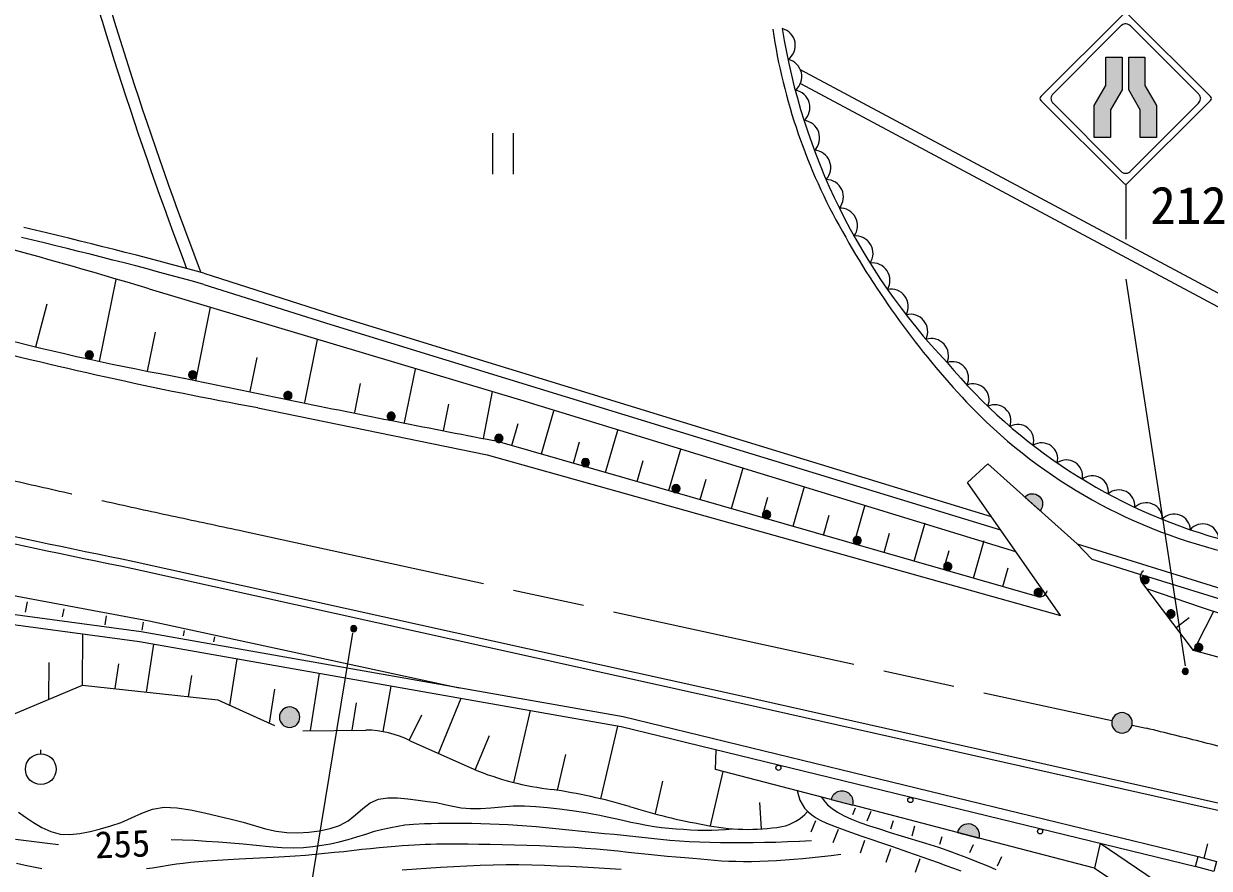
# Model space of a CAD drawing. Units: millimetres, scale not verified. Extents: x 40000 to 680000, y 20000 to 380000.
# Drawn here: x 416802 to 474684, y 276540 to 317804 of the extents above; entities that cross this region are included whole.
import ezdxf
from ezdxf.enums import TextEntityAlignment as Align

# ---------------------------------------------------------------- set-up
doc = ezdxf.new("R2010")
doc.units = ezdxf.units.MM
doc.header["$LTSCALE"] = 1000
doc.linetypes.add('CHAIN', pattern=[18.5, 12, -1.5, 3.5, -1.5])
for name, color, linetype, lineweight in [('M-BGD', 7, 'Continuous', 25), ('M-BMK', 2, 'CHAIN', 13), ('M-BMK-SRVR', 3, 'Continuous', 25), ('M-STR-STRC', 7, 'Continuous', 25)]:
    doc.layers.add(name, color=color, linetype=linetype, lineweight=lineweight)
doc.styles.add('ＭＳ ゴシック', font='')
doc.styles.get('ＭＳ ゴシック').set_extended_font_data('MS Gothic')

msp = doc.modelspace()

# ---------------------------------------------------------------- hatches: boundary and pattern name
at = {"layer": 'M-BGD'}
for points in [[(420201, 301618, 0.99999), (419801, 301618, 0.99999)], [(425247, 300650, 0.99999), (424847, 300650, 0.99999)], [(429903, 299640, 0.41422), (429703, 299840, 0.41422), (429503, 299640, 0.41422), (429703, 299440, 0.41422)], [(434944, 298622, 0.41422), (434744, 298822, 0.41422), (434544, 298622, 0.41422), (434744, 298422, 0.41422)], [(440202, 297545, 0.41422), (440002, 297745, 0.41422), (439802, 297545, 0.41422), (440002, 297345, 0.41422)], [(444429, 296360, 0.99999), (444029, 296360, 0.99999)], [(448850, 295091, 0.99999), (448450, 295091, 0.41421), (448650, 294891, 0.41421)], [(465676, 294677, -0.41421), (466382, 294715, -0.41421), (466420, 294009)], [(453271, 293822, 0.41422), (453071, 294022, 0.41422), (452871, 293822, 0.41422), (453071, 293622, 0.41422)], [(457693, 292553, 0.41422), (457493, 292753, 0.41422), (457293, 292553, 0.41422), (457493, 292353, 0.41422)], [(462114, 291284, 0.41422), (461914, 291484, 0.41422), (461714, 291284, 0.41422), (461914, 291084, 0.41422)], [(471748, 290636, 0.99999), (471348, 290636, 0.99999)], [(466536, 290015, 0.41422), (466336, 290215, 0.41422), (466136, 290015, 0.41422), (466336, 289815, 0.41422)], [(473011, 288968, 0.41422), (472811, 289168, 0.41422), (472611, 288968, 0.41422), (472811, 288768, 0.41422)], [(433066, 288248, 0.41421), (432916, 288398, 0.41421), (432766, 288248, 1)], [(474368, 287329, 0.41422), (474168, 287529, 0.41422), (473968, 287329, 0.41422), (474168, 287129, 0.41422)], [(473657, 286157, 0.41421), (473507, 286307, 0.41421), (473357, 286157, 1)], [(430284, 283922, 1), (429284, 283922, 0.41421), (429784, 283422, 0.41421)], [(457283, 279626, 1), (456218, 279903)], [(463451, 278020, 1), (462387, 278297)]]:
    msp.add_hatch(color=256, dxfattribs=at).paths.add_polyline_path(points)
at = {"layer": 'M-BMK-SRVR'}
msp.add_hatch(color=256, dxfattribs=at).paths.add_polyline_path([(470923, 283646, 1), (469923, 283646, 0.41421), (470423, 283146, 0.41421)])
at = {"layer": 'M-STR-STRC'}
for points in [[(469628, 316168), (470425, 316168), (470425, 314578), (469855, 313591), (469855, 312236), (469058, 312236), (469058, 313804), (469628, 314791)], [(470748, 316168), (471544, 316168), (471544, 314791), (472114, 313804), (472114, 312236), (471317, 312236), (471317, 313591), (470748, 314578)]]:
    msp.add_hatch(color=256, dxfattribs=at).paths.add_polyline_path(points)

# ---------------------------------------------------------------- linework, layer by layer
at = {"layer": 'M-BGD'}
for p, q in [((439692, 312457), (439692, 310457)), ((440692, 312457), (440692, 310457)), ((420504, 301305), (421309, 305313)), ((425601, 305610), (431939, 303579)), ((425601, 305064), (431789, 303102)), ((422929, 304851), (441059, 299424)), ((417398, 302012), (417955, 304117)), ((425200, 300361), (425921, 303948)), ((431939, 303579), (451914, 297439)), ((422852, 300833), (423234, 302732)), ((431789, 303102), (451768, 296961)), ((430521, 299293), (431139, 302373)), ((427860, 299827), (428195, 301494)), ((435400, 298312), (435926, 300929)), ((432960, 298803), (433247, 300227)), ((439675, 299838), (439230, 297538)), ((441059, 299424), (465230, 292022)), ((428228, 299044), (439422, 296746)), ((437537, 299223), (437281, 297918)), ((442079, 296781), (442685, 298890)), ((440928, 298253), (440622, 297187)), ((445210, 295880), (445804, 297949)), ((439856, 297407), (439752, 297437)), ((466281, 289823), (440052, 297351)), ((443644, 296330), (443944, 297375)), ((448300, 294992), (448883, 297020)), ((451768, 296961), (464498, 293069)), ((451914, 297439), (464033, 293734)), ((439422, 296746), (467425, 288885)), ((446755, 295436), (447049, 296460)), ((451351, 294115), (451922, 296103)), ((462875, 295389), (463870, 296300)), ((468226, 292386), (463870, 296300)), ((449825, 294553), (450114, 295557)), ((467425, 288885), (462875, 295389)), ((452940, 293973), (453139, 294666)), ((454362, 293249), (454923, 295197)), ((457436, 292745), (457884, 294304)), ((452857, 293682), (452880, 293764)), ((455849, 292822), (456126, 293786)), ((458803, 291972), (459074, 292917)), ((460270, 291550), (460808, 293421)), ((457335, 292394), (457343, 292421)), ((463167, 290718), (463694, 292551)), ((468226, 292386), (468951, 291639)), ((468226, 292386), (488686, 286055)), ((406087, 291784), (422931, 288626)), ((461811, 291455), (461985, 292060)), ((422123, 291190), (451764, 284628)), ((422196, 291532), (451840, 284969)), ((461719, 291134), (461736, 291194)), ((464597, 290306), (464858, 291214)), ((468951, 291639), (471544, 290836)), ((471665, 290799), (477551, 288978)), ((416971, 289551), (416880, 289059)), ((418698, 288827), (418771, 289218)), ((420831, 288869), (420759, 288438)), ((474087, 287512), (474899, 289097)), ((422590, 288175), (422655, 288563)), ((422931, 288626), (438069, 285363)), ((473694, 288770), (473068, 288296)), ((419674, 285492), (419685, 287987)), ((424633, 288156), (424579, 287896)), ((426086, 287601), (426136, 287844)), ((422793, 285150), (423160, 287489)), ((473915, 287178), (473972, 287289)), ((418030, 284803), (418039, 286596)), ((421260, 285318), (421451, 286530)), ((426870, 284498), (427227, 286776)), ((424847, 284924), (425010, 285964)), ((430798, 283266), (431238, 286073)), ((434731, 285445), (434331, 283216)), ((428794, 283624), (429055, 285292)), ((437051, 282153), (438162, 284859)), ((451840, 284969), (479001, 278863)), ((432831, 283286), (433042, 284630)), ((440730, 280731), (441541, 284242)), ((451764, 284628), (478924, 278522)), ((429784, 283922), (429785, 283923)), ((436219, 284020), (435623, 282794)), ((430424, 283262), (433512, 283293)), ((444981, 279932), (445802, 283489)), ((435663, 282774), (438779, 281379)), ((438847, 281351), (439537, 283030)), ((417637, 282134), (417637, 282334)), ((442860, 280351), (443264, 282099)), ((450582, 281371), (450602, 282332)), ((456209, 279906), (450582, 281371)), ((447642, 279210), (448009, 280799)), ((450331, 278610), (450946, 281276)), ((452730, 279752), (452811, 278463)), ((462387, 278297), (457292, 279624)), ((457388, 279474), (457261, 279156)), ((457988, 278865), (458174, 279330)), ((455255, 278316), (455474, 278868)), ((456562, 278435), (456303, 277784)), ((459244, 278865), (459119, 278445)), ((460172, 278132), (460314, 278612)), ((457656, 277297), (457873, 277922)), ((461536, 277727), (461647, 278100)), ((463451, 278020), (462387, 278297)), ((469087, 276552), (463451, 278020)), ((459128, 277487), (458899, 276826)), ((463155, 277685), (462975, 277288)), ((469362, 277765), (469087, 276552)), ((474595, 277739), (474411, 277042)), ((460547, 276996), (460318, 276334)), ((464344, 276666), (464551, 277122)), ((469087, 276552), (470193, 275808))]:
    msp.add_line(p, q, dxfattribs=at)
for points in [[(454715, 315572), (505782, 288235), (519182, 282214)], [(454725, 314886), (505518, 287696), (518826, 281716)], [(386361, 294335), (401046, 291006), (422533, 288107), (446070, 283950), (474143, 277115)], [(389002, 291710), (411812, 287101), (412443, 286712), (412249, 285042), (414550, 283344), (419674, 285492), (426281, 284766), (429041, 283512)], [(530034, 268671), (500452, 280585), (487784, 283427), (473915, 287178), (471389, 290516)], [(471621, 290209), (474339, 289282), (477368, 288283)], [(414217, 288724), (422456, 287613), (445967, 283460), (474021, 276631)], [(454565, 280334), (454625, 280093), (454701, 279873), (454800, 279671), (454929, 279482), (455094, 279303), (455274, 279147), (455462, 279016), (455694, 278891), (456003, 278752), (456423, 278580), (456988, 278367), (457676, 278127), (459213, 277607), (459958, 277346), (460320, 277217), (461447, 276817), (461824, 276682), (462194, 276548), (462555, 276414)], [(416547, 279289), (416887, 279040), (417273, 278776), (417692, 278529), (418132, 278331), (418582, 278212), (419048, 278189), (419537, 278241), (420041, 278343), (420552, 278474), (421062, 278610), (421563, 278784), (422566, 279241), (423094, 279428), (423659, 279522), (424280, 279502), (424947, 279400), (425632, 279248), (426304, 279083), (426934, 278938), (427515, 278795), (428599, 278476), (429123, 278350), (429648, 278283), (430183, 278274), (430721, 278306), (431250, 278378), (431756, 278488), (432225, 278634), (432640, 278853), (433008, 279146), (433359, 279458), (433720, 279733), (434120, 279915), (434573, 279987), (435059, 279985), (435559, 279937), (436053, 279870), (436522, 279811), (436951, 279749), (437354, 279664), (437751, 279576), (438164, 279501), (438612, 279458), (439099, 279461), (439612, 279499), (440145, 279549), (440693, 279587), (441251, 279593), (441812, 279563), (442380, 279514), (442964, 279447), (443575, 279363), (444222, 279265), (444565, 279206), (444923, 279135), (445292, 279056), (445670, 278972), (446053, 278886), (446438, 278802), (446823, 278722), (447204, 278649), (447578, 278588), (447942, 278540), (448300, 278503), (448656, 278471), (449010, 278444), (449362, 278424), (449710, 278411), (450055, 278406), (450395, 278409), (450730, 278421), (451060, 278442), (451383, 278473)], [(455758, 280023), (455880, 279829), (456052, 279641), (456273, 279459), (456540, 279281), (456852, 279107), (457216, 278940), (457631, 278780), (458090, 278623), (458582, 278462), (459098, 278292), (459642, 278119), (460828, 277767), (461458, 277569), (462104, 277345), (462440, 277220), (462792, 277085), (463156, 276942), (463526, 276793), (463899, 276641), (464269, 276487)], [(423995, 277955), (424553, 277936), (425128, 277907), (425715, 277871), (426309, 277830), (426906, 277788), (427521, 277735), (428158, 277668), (428792, 277603), (429402, 277555), (429963, 277539), (430464, 277557), (430921, 277601), (431351, 277665), (431772, 277743), (432200, 277832), (432636, 277941), (433069, 278074), (433498, 278215), (433922, 278348), (434342, 278455), (434722, 278537), (435063, 278604), (435417, 278657), (435835, 278697), (436371, 278725), (436694, 278735), (437047, 278742), (437426, 278746), (437828, 278747), (438247, 278745), (438680, 278740), (439121, 278730), (439568, 278717), (440014, 278700), (440457, 278678), (440903, 278650), (441360, 278616), (441826, 278576), (442298, 278532), (442776, 278485), (443256, 278436), (444216, 278337), (444692, 278290), (445162, 278246), (445624, 278202), (446080, 278154), (447430, 278009), (447884, 277964), (448344, 277922), (448814, 277886), (449296, 277856), (449793, 277834), (450301, 277819), (450817, 277808), (451340, 277801), (451871, 277799), (452411, 277802), (452961, 277810), (453520, 277824), (454090, 277843), (454670, 277869), (455262, 277901)], [(416406, 277960), (416923, 277893), (417444, 277830), (417970, 277769), (418501, 277711)], [(422802, 276529), (423092, 276568), (423375, 276611), (423948, 276704), (424254, 276751), (424583, 276796), (424942, 276839), (425340, 276877), (425782, 276912), (426266, 276944), (426781, 276974), (427319, 277003), (428988, 277090), (429534, 277121), (430059, 277154), (430556, 277189), (431033, 277229), (431505, 277273), (431970, 277321), (432427, 277369), (433313, 277467), (433738, 277512), (434151, 277555), (434549, 277592), (434931, 277623), (435282, 277648), (435593, 277670), (435877, 277688), (436144, 277704), (436405, 277716), (436674, 277725), (436960, 277731), (437275, 277734), (437632, 277735), (438040, 277733), (438506, 277729), (439021, 277723), (439574, 277713), (440155, 277701), (440756, 277686), (441366, 277668), (441976, 277647), (442575, 277623), (443154, 277596), (443703, 277565), (444234, 277530), (444761, 277487), (445284, 277439), (445800, 277388), (446308, 277335), (447292, 277229), (447765, 277180), (448222, 277136), (448663, 277097), (449079, 277063), (449468, 277029), (449837, 276996), (450190, 276965), (450535, 276937), (450877, 276913), (451221, 276895), (451575, 276882), (451944, 276877), (452333, 276879), (452737, 276888), (453144, 276903), (453558, 276923), (453977, 276949), (454405, 276980), (454841, 277018), (455288, 277062), (455746, 277112), (456216, 277169), (456700, 277233)], [(469362, 277765), (475544, 273563), (479943, 266880), (483706, 257744), (490395, 246765)], [(416449, 276788), (416870, 276695), (417284, 276609), (417691, 276533)], [(435277, 276470), (437153, 276594), (437797, 276633), (438443, 276667), (439088, 276695), (439728, 276714), (440359, 276723), (440982, 276721), (441603, 276710), (442223, 276692), (442842, 276667), (443462, 276637), (444084, 276604), (445969, 276497)]]:
    msp.add_lwpolyline(points, dxfattribs=at)
for points in [[(420201, 301618, 0.99999), (419801, 301618, 0.99999)], [(425247, 300650, 0.99999), (424847, 300650, 0.99999)], [(429903, 299640, 0.41422), (429703, 299840, 0.41422), (429503, 299640, 0.41422), (429703, 299440, 0.41422)], [(434944, 298622, 0.41422), (434744, 298822, 0.41422), (434544, 298622, 0.41422), (434744, 298422, 0.41422)], [(440202, 297545, 0.41422), (440002, 297745, 0.41422), (439802, 297545, 0.41422), (440002, 297345, 0.41422)], [(444429, 296360, 0.99999), (444029, 296360, 0.99999)], [(448850, 295091, 0.99999), (448450, 295091, 0.41421), (448650, 294891, 0.41421)], [(465676, 294677, -0.41421), (466382, 294715, -0.41421), (466420, 294009)], [(453271, 293822, 0.41422), (453071, 294022, 0.41422), (452871, 293822, 0.41422), (453071, 293622, 0.41422)], [(457693, 292553, 0.41422), (457493, 292753, 0.41422), (457293, 292553, 0.41422), (457493, 292353, 0.41422)], [(462114, 291284, 0.41422), (461914, 291484, 0.41422), (461714, 291284, 0.41422), (461914, 291084, 0.41422)], [(471748, 290636, 0.99999), (471348, 290636, 0.99999)], [(466536, 290015, 0.41422), (466336, 290215, 0.41422), (466136, 290015, 0.41422), (466336, 289815, 0.41422)], [(473011, 288968, 0.41422), (472811, 289168, 0.41422), (472611, 288968, 0.41422), (472811, 288768, 0.41422)], [(433066, 288248, 0.41421), (432916, 288398, 0.41421), (432766, 288248, 1)], [(474368, 287329, 0.41422), (474168, 287529, 0.41422), (473968, 287329, 0.41422), (474168, 287129, 0.41422)], [(473657, 286157, 0.41421), (473507, 286307, 0.41421), (473357, 286157, 1)], [(430284, 283922, 1), (429284, 283922, 0.41421), (429784, 283422, 0.41421)], [(457283, 279626, 1), (456218, 279903)], [(463451, 278020, 1), (462387, 278297)]]:
    msp.add_lwpolyline(points, format="xyb", close=True, dxfattribs=at)
msp.add_lwpolyline([(474143, 277115), (475039, 276872), (474908, 276389), (474012, 276633)], close=True, dxfattribs=at)
for centre, radius in [((417637, 281384), 750), ((453648, 281450), 126), ((460090, 279874), 126), ((466422, 278346), 126)]:
    msp.add_circle(centre, radius, dxfattribs=at)
for centre, radius, start, end in [((595775, 371209), 182502, 194.52479, 201.05245), ((604531, 373961), 192249, 194.68514, 200.75262), ((481258, 321600), 28179, 188.30495, 209.67378), ((453623, 316741), 849, 305.42582, 75.43854), ((484123, 322357), 30663, 188.99401, 223.5101), ((453944, 315218), 849, 308.30216, 78.31488), ((454340, 313712), 849, 311.1785, 81.19122), ((454811, 312229), 849, 314.05484, 84.06756), ((455356, 310771), 849, 316.93118, 86.9439), ((455974, 309342), 849, 319.80753, 89.82024), ((456662, 307946), 849, 322.68387, 92.69658), ((366556, 93937), 219228, 74.3755, 76.78068), ((367162, 93795), 219728, 74.57603, 76.94333), ((493709, 328152), 42244, 209.03508, 223.0388), ((457420, 306586), 849, 325.56021, 95.57292), ((311689, -69028), 390077, 73.43079, 74.74691), ((458245, 305266), 849, 328.43655, 98.44926), ((459135, 303989), 849, 331.31289, 101.3256), ((460089, 302758), 849, 334.18923, 104.20194), ((466254, 505627), 210053, 255.43694, 259.57022), ((447144, 425356), 126880, 255.47689, 259.77789), ((461102, 301576), 849, 337.06557, 107.07828), ((462144, 300502), 788, 333.6285, 109.22633), ((482416, 318391), 26749, 219.86508, 254.23649), ((610521, 1182426), 901314, 258.09748, 258.42443), ((463149, 299423), 788, 336.75318, 112.351), ((610516, 1182396), 901284, 258.42437, 258.75132), ((481458, 316896), 25607, 223.33971, 256.25381), ((464212, 298401), 788, 339.87785, 115.47568), ((610517, 1182396), 901284, 258.75126, 259.07822), ((465328, 297439), 788, 343.00252, 118.60035), ((466496, 296539), 788, 346.1272, 121.72503), ((467711, 295703), 788, 349.25187, 124.8497), ((517792, 763699), 481747, 256.23385, 258.55446), ((517792, 763699), 482097, 256.23377, 258.55408), ((468969, 294936), 788, 352.37654, 127.97437), ((470268, 294237), 788, 355.50122, 131.09905), ((471602, 293611), 788, 358.62589, 134.22372), ((472969, 293059), 788, 1.75057, 137.34839), ((474364, 292581), 788, 4.87524, 140.47307), ((471708, 290757), 400, 127.12606, 217.12606), ((466391, 290207), 400, 253.98432, 343.98466), ((433453, 278331), 4962, 63.5495, 89.3179), ((444171, 294345), 14042, 247.41853, 263.4908), ((438562, 252992), 27694, 73.61525, 81.65976), ((455002, 306982), 28746, 252.53466, 260.04517), ((453351, 280797), 2270, 281.7697, 319.15908), ((452172, 288684), 10241, 257.94077, 279.2239)]:
    msp.add_arc(centre, radius, start, end, dxfattribs=at)
at = {"layer": 'M-BMK'}
for p, q in [((427530, 293016), (469934, 283753)), ((470911, 283539), (471607, 283387))]:
    msp.add_line(p, q, dxfattribs=at)
for centre, radius, start, end in [((545899, 858111), 577359, 255.63206, 258.16946), ((341279, -244831), 544059, 73.7051, 76.14016)]:
    msp.add_arc(centre, radius, start, end, dxfattribs=at)
at = {"layer": 'M-BMK-SRVR'}
msp.add_lwpolyline([(470923, 283646, 1), (469923, 283646, 0.41421), (470423, 283146, 0.41421)], format="xyb", close=True, dxfattribs=at)
at = {"layer": 'M-STR-STRC'}
for p, q in [((470602, 309964), (470602, 307278)), ((470605, 305321), (473499, 286436)), ((426684, 250399), (432872, 288024))]:
    msp.add_line(p, q, dxfattribs=at)
for points in [[(470698, 318288), (470654, 318319), (470602, 318330), (470549, 318318), (470507, 318288), (466461, 314243), (466430, 314198), (466419, 314147), (466431, 314094), (466461, 314051), (470507, 310006), (470551, 309975), (470602, 309964), (470656, 309975), (470698, 310006), (474744, 314051), (474775, 314096), (474786, 314147), (474774, 314200), (474744, 314243)], [(470836, 317695), (470785, 317738), (470726, 317771), (470686, 317785), (470620, 317796), (470553, 317792), (470519, 317785), (470457, 317760), (470400, 317723), (470369, 317695), (467054, 314381), (467011, 314329), (466979, 314270), (466965, 314231), (466954, 314164), (466957, 314097), (466965, 314063), (466989, 314002), (467026, 313944), (467054, 313913), (470369, 310599), (470420, 310556), (470479, 310523), (470519, 310509), (470585, 310498), (470652, 310501), (470686, 310509), (470748, 310534), (470805, 310571), (470836, 310599), (474150, 313913), (474194, 313964), (474226, 314023), (474240, 314063), (474251, 314129), (474248, 314197), (474240, 314231), (474216, 314292), (474179, 314349), (474150, 314381)], [(469628, 316168), (470425, 316168), (470425, 314578), (469855, 313591), (469855, 312236), (469058, 312236), (469058, 313804), (469628, 314791)], [(470748, 316168), (471544, 316168), (471544, 314791), (472114, 313804), (472114, 312236), (471317, 312236), (471317, 313591), (470748, 314578)]]:
    msp.add_lwpolyline(points, close=True, dxfattribs=at)

# ---------------------------------------------------------------- texts
at = {"layer": 'M-BGD', "style": 'ＭＳ ゴシック'}
msp.add_text('255', height=1320, rotation=2.231, dxfattribs=at).set_placement((421669, 276679), align=Align.BOTTOM_CENTER)
at = {"layer": 'M-STR-STRC', "style": 'ＭＳ ゴシック'}
msp.add_text('212', height=1833, dxfattribs=at).set_placement((473674, 307467), align=Align.BOTTOM_CENTER)

doc.saveas('drawing.dxf')
